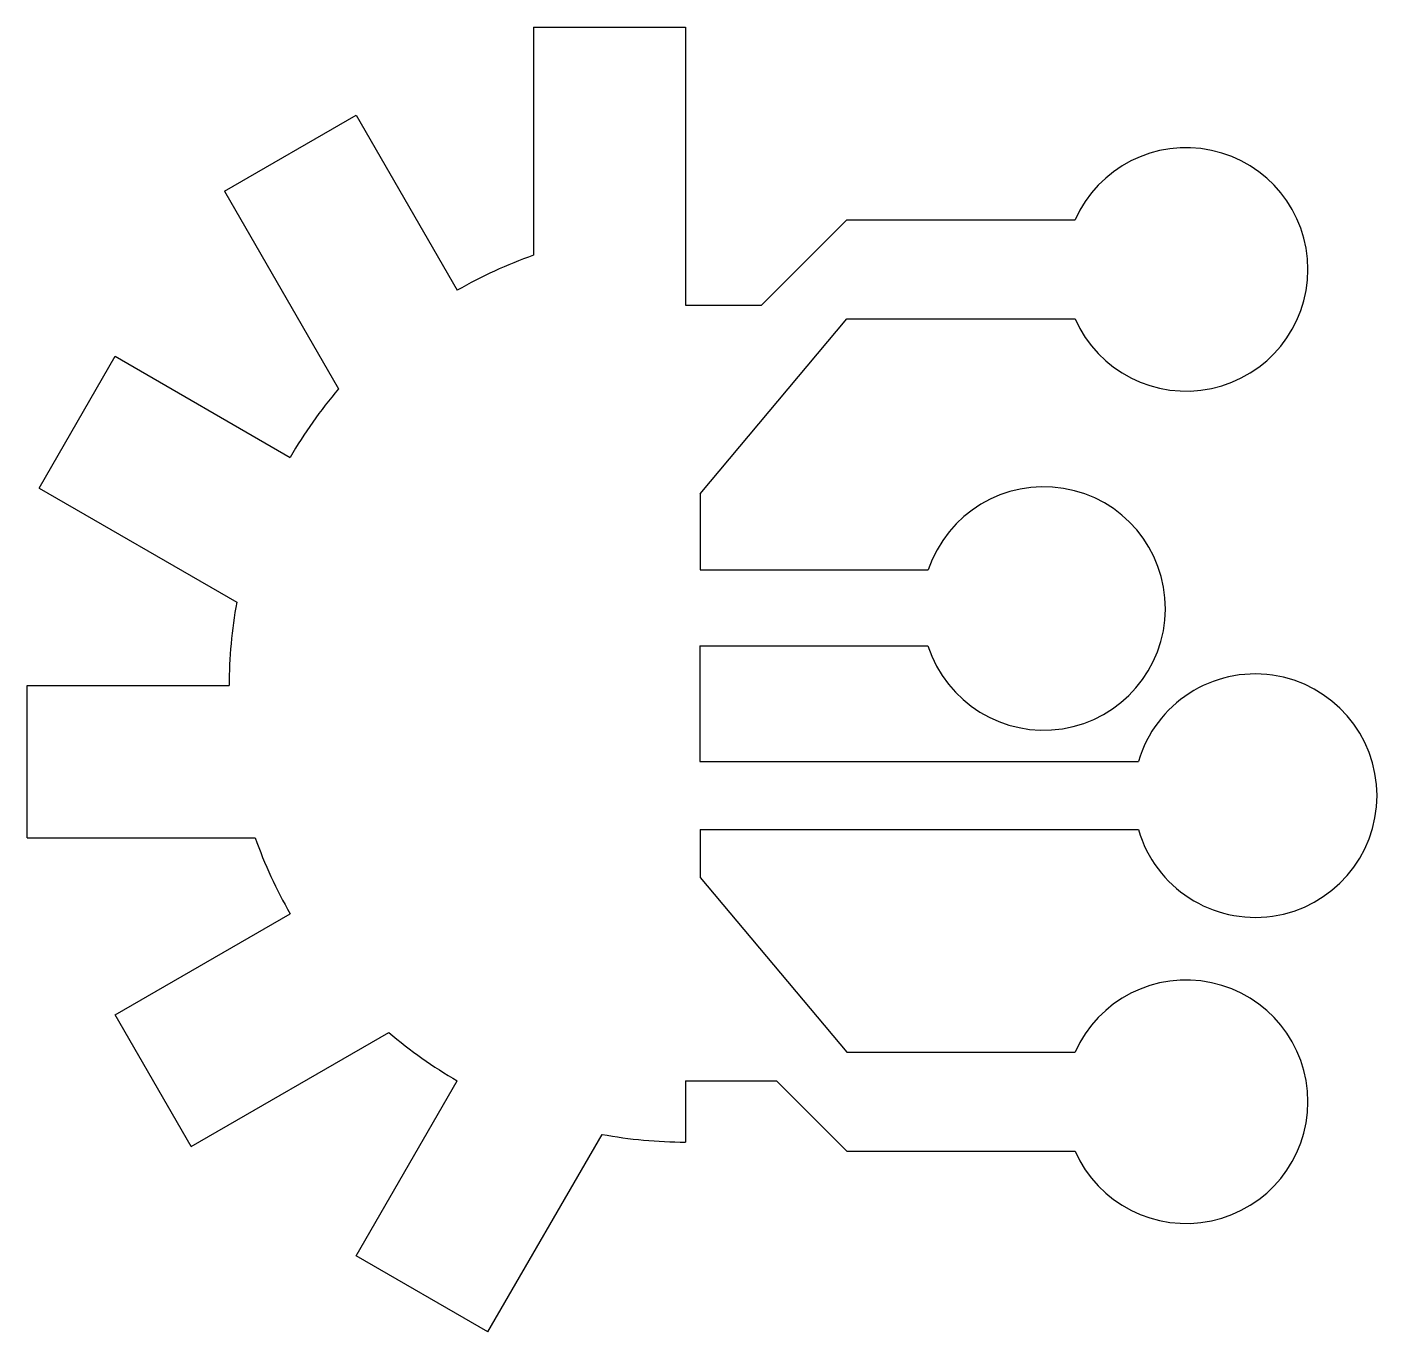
# Model space of a CAD drawing. Header units: millimetres. Extents: x -43.3 to 45.5, y -42.5 to 43.3.
import ezdxf

# ---------------------------------------------------------------- set-up
doc = ezdxf.new("R2010")
doc.units = ezdxf.units.MM

msp = doc.modelspace()

# ---------------------------------------------------------------- linework, layer by layer
at = {"color": 7, "linetype": 'Continuous', "lineweight": 25}
for p, q in [((-10, 43.284), (-10, 28.284)), ((-10, 43.284), (0, 43.284)), ((0, 43.284), (0, 25)), ((-30.302, 32.485), (-21.642, 37.485)), ((-21.642, 37.485), (-15, 25.981)), ((-30.302, 32.485), (-22.802, 19.495)), ((5, 25), (10.607, 30.607)), ((10.607, 30.607), (25.607, 30.607)), ((0, 25), (5, 25)), ((0.965, 12.607), (10.607, 24.097)), ((10.607, 24.097), (25.607, 24.097)), ((-42.485, 12.982), (-37.485, 21.642)), ((-37.485, 21.642), (-25.981, 15)), ((-42.485, 12.982), (-29.495, 5.482)), ((0.965, 12.607), (0.965, 7.607)), ((0.965, 7.607), (15.965, 7.607)), ((0.94, 2.607), (15.94, 2.607)), ((0.94, 2.607), (0.953, -5)), ((-43.284, -10), (-43.284, 0)), ((-43.284, 0), (-30, 0)), ((0.953, -5), (29.777, -5)), ((0.96, -9.469), (29.777, -9.469)), ((0.96, -9.469), (0.965, -12.607)), ((-43.284, -10), (-28.284, -10)), ((0.965, -12.607), (10.607, -24.097)), ((-37.485, -21.642), (-25.981, -15)), ((-32.485, -30.302), (-37.485, -21.642)), ((-32.485, -30.302), (-19.495, -22.802)), ((10.607, -24.097), (25.607, -24.097)), ((-21.642, -37.485), (-15, -25.981)), ((0, -25.981), (0, -30)), ((0, -25.981), (5.981, -25.981)), ((5.981, -25.981), (10.607, -30.607)), ((-12.982, -42.485), (-5.482, -29.495)), ((10.607, -30.607), (25.607, -30.607)), ((-12.982, -42.485), (-21.642, -37.485))]:
    msp.add_line(p, q, dxfattribs=at)
for centre, radius, start, end in [((32.915, 27.352), 8, 204.00642, 155.99358), ((0, 0), 30, 109.47122, 120), ((0, 0), 30, 139.47122, 150), ((23.552, 5.069), 8, 197.93072, 161.51036), ((0, 0), 30, 169.47122, 180), ((37.459, -7.234), 8, 196.21911, 163.78089), ((0, 0), 30, 199.47122, 210), ((32.915, -27.352), 8, 204.00642, 155.99358), ((0, 0), 30, 229.47122, 240), ((0, 0), 30, 259.47122, 270)]:
    msp.add_arc(centre, radius, start, end, dxfattribs=at)

doc.saveas('drawing.dxf')
